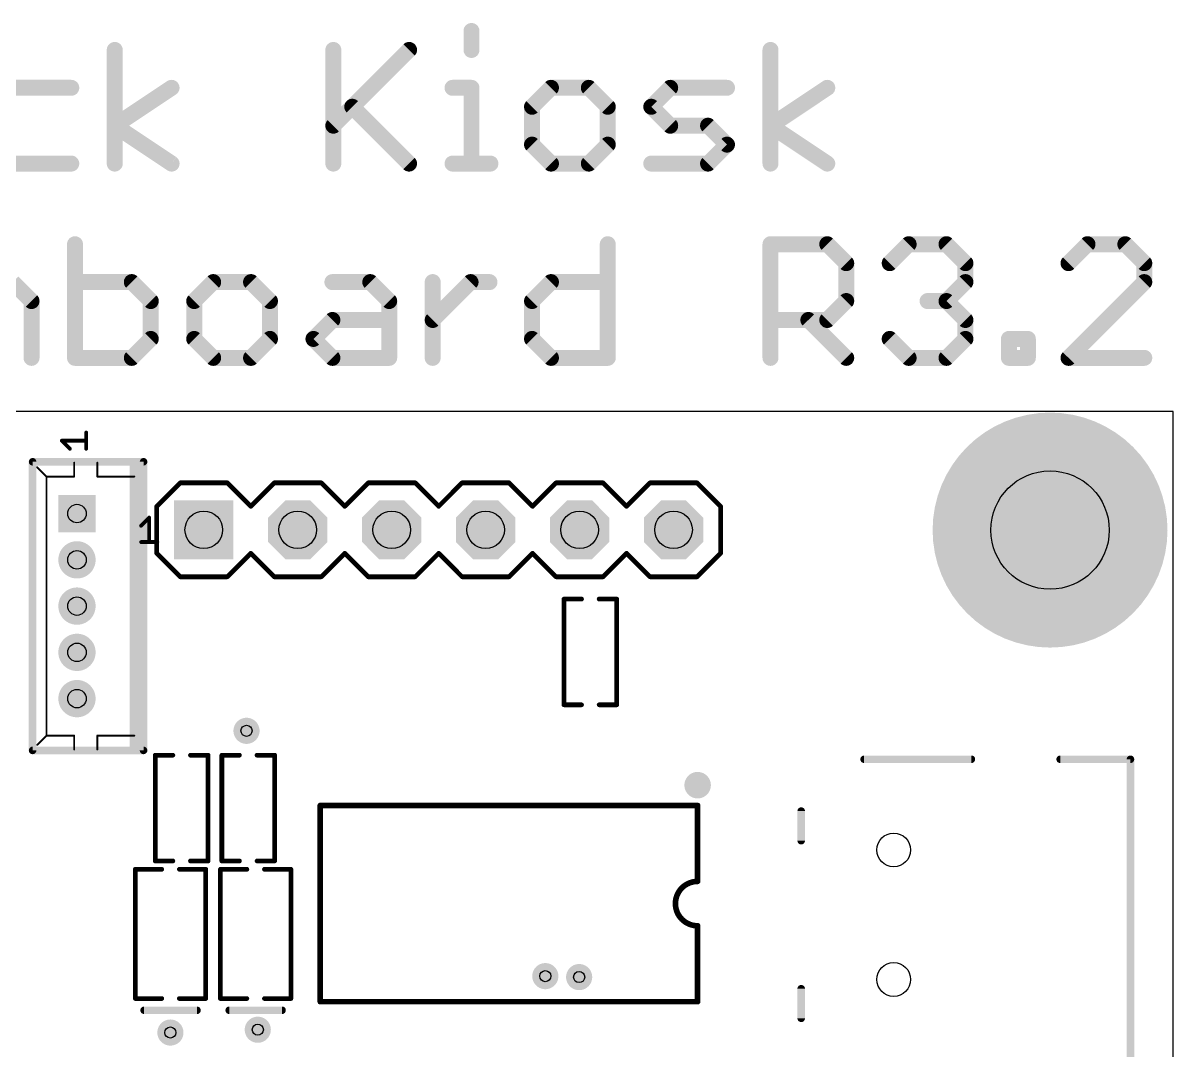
# Model space of a CAD drawing. Extents: x -132 to 146, y -142 to 112.
# Drawn here: x 114.96 to 146.05, y 84.62 to 112.4 of the extents above; entities that cross this region are included whole.
import ezdxf

# ---------------------------------------------------------------- set-up
doc = ezdxf.new("R2010")
doc.units = 0
for name, color, linetype in [('17', 82, 'CONTINUOUS'), ('18', 82, 'CONTINUOUS'), ('20', 7, 'CONTINUOUS'), ('21', 253, 'CONTINUOUS'), ('44', 253, 'CONTINUOUS')]:
    doc.layers.add(name, color=color, linetype=linetype)

# ---------------------------------------------------------------- blocks, each defined once
blk = doc.blocks.new('ROUNDP')
at = {"const_width": 0.5}
blk.add_lwpolyline([(0, -0.25, 1), (0, 0.25, 1), (0, -0.25)], format="xyb", dxfattribs=at)
blk = doc.blocks.new('RECT')
blk.add_solid([(-0.5, -0.5), (0.5, -0.5), (-0.5, 0.5), (0.5, 0.5)])
blk = doc.blocks.new('SQUAREP')
blk.add_solid([(-0.5, -0.5), (0.5, -0.5), (-0.5, 0.5), (0.5, 0.5)])
blk = doc.blocks.new('OCTAGONP')
at = {"const_width": 0.5}
blk.add_lwpolyline([(-0.25, -0.1036), (-0.25, 0.1036), (-0.1036, 0.25), (0.1036, 0.25), (0.25, 0.1036), (0.25, -0.1036), (0.1036, -0.25), (-0.1036, -0.25), (-0.25, -0.1036), (-0.25, 0.1036)], dxfattribs=at)
blk = doc.blocks.new('ROUNDV')
at = {"const_width": 0.5}
blk.add_lwpolyline([(0, -0.25, 1), (0, 0.25, 1), (0, -0.25)], format="xyb", dxfattribs=at)

msp = doc.modelspace()

# ---------------------------------------------------------------- linework, layer by layer
at = {"layer": '20'}
for p, q in [((146.05, 101.9), (0, 101.9)), ((146.05, 0), (146.05, 101.9))]:
    msp.add_line(p, q, dxfattribs=at)
for centre in [(138.5, 90.05), (138.5, 86.55)]:
    msp.add_circle(centre, 0.4572, dxfattribs=at)
at = {"layer": '21'}
for points, const_width in [([(127.0871, 112.1791), (127.0871, 111.6673)], 0.4318), ([(117.4441, 108.5965), (117.4441, 111.6673)], 0.4318), ([(123.3525, 111.6673), (123.3525, 108.5965)], 0.4318), ([(123.3525, 109.6201), (125.3997, 111.6673)], 0.4318), ([(135.1693, 108.5965), (135.1693, 111.6673)], 0.4318), ([(116.2686, 110.6437), (114.7332, 110.6437)], 0.4318), ([(117.4441, 109.6201), (118.9795, 110.6437)], 0.4318), ([(126.5752, 110.6437), (127.0871, 110.6437)], 0.4318), ([(127.0871, 110.6437), (127.0871, 108.5965)], 0.4318), ([(129.2356, 110.6437), (128.7237, 110.1319)], 0.4318), ([(130.2592, 110.6437), (129.2356, 110.6437)], 0.4318), ([(130.771, 110.1319), (130.2592, 110.6437)], 0.4318), ([(131.9465, 110.1319), (132.4583, 110.6437)], 0.4318), ([(132.4583, 110.6437), (133.9937, 110.6437)], 0.4318), ([(135.1693, 109.6201), (136.7047, 110.6437)], 0.4318), ([(123.8643, 110.1319), (125.3997, 108.5965)], 0.4318), ([(128.7237, 110.1319), (128.7237, 109.1083)], 0.4318), ([(130.771, 109.1083), (130.771, 110.1319)], 0.4318), ([(132.4583, 109.6201), (131.9465, 110.1319)], 0.4318), ([(118.9795, 108.5965), (117.4441, 109.6201)], 0.4318), ([(133.4819, 109.6201), (132.4583, 109.6201)], 0.4318), ([(133.9937, 109.1083), (133.4819, 109.6201)], 0.4318), ([(136.7047, 108.5965), (135.1693, 109.6201)], 0.4318), ([(128.7237, 109.1083), (129.2356, 108.5965)], 0.4318), ([(130.2592, 108.5965), (130.771, 109.1083)], 0.4318), ([(133.4819, 108.5965), (133.9937, 109.1083)], 0.4318), ([(114.7332, 108.5965), (116.2686, 108.5965)], 0.4318), ([(126.5752, 108.5965), (127.5989, 108.5965)], 0.4318), ([(129.2356, 108.5965), (130.2592, 108.5965)], 0.4318), ([(131.9465, 108.5965), (133.4819, 108.5965)], 0.4318), ([(116.3699, 106.4173), (116.3699, 103.3465)], 0.4318), ([(130.771, 106.4173), (130.771, 103.3465)], 0.4318), ([(135.1693, 103.3465), (135.1693, 106.4173)], 0.4318), ([(135.1693, 106.4173), (136.7047, 106.4173)], 0.4318), ([(136.7047, 106.4173), (137.2165, 105.9055)], 0.4318), ([(138.392, 105.9055), (138.9038, 106.4173)], 0.4318), ([(138.9038, 106.4173), (139.9274, 106.4173)], 0.4318), ([(139.9274, 106.4173), (140.4392, 105.9055)], 0.4318), ([(143.7379, 106.4173), (143.2261, 105.9055)], 0.4318), ([(144.7615, 106.4173), (143.7379, 106.4173)], 0.4318), ([(145.2733, 105.9055), (144.7615, 106.4173)], 0.4318), ([(137.2165, 105.9055), (137.2165, 104.8819)], 0.4318), ([(140.4392, 105.9055), (140.4392, 105.3937)], 0.4318), ([(145.2733, 105.3937), (145.2733, 105.9055)], 0.4318), ([(114.6825, 105.3937), (115.1943, 104.8819)], 0.4318), ([(117.9053, 105.3937), (116.3699, 105.3937)], 0.4318), ([(118.4171, 104.8819), (117.9053, 105.3937)], 0.4318), ([(120.1044, 105.3937), (119.5926, 104.8819)], 0.4318), ([(121.128, 105.3937), (120.1044, 105.3937)], 0.4318), ([(121.6398, 104.8819), (121.128, 105.3937)], 0.4318), ([(123.3272, 105.3937), (124.3508, 105.3937)], 0.4318), ([(124.3508, 105.3937), (124.8626, 104.8819)], 0.4318), ([(126.0381, 103.3465), (126.0381, 105.3937)], 0.4318), ([(126.0381, 104.3701), (127.0617, 105.3937)], 0.4318), ([(127.0617, 105.3937), (127.5735, 105.3937)], 0.4318), ([(128.7237, 104.8819), (129.2356, 105.3937)], 0.4318), ([(129.2356, 105.3937), (130.771, 105.3937)], 0.4318), ([(140.4392, 105.3937), (139.9274, 104.8819)], 0.4318), ([(143.2261, 103.3465), (145.2733, 105.3937)], 0.4318), ([(115.1943, 104.8819), (115.1943, 103.3465)], 0.4318), ([(118.4171, 103.8583), (118.4171, 104.8819)], 0.4318), ([(119.5926, 104.8819), (119.5926, 103.8583)], 0.4318), ([(121.6398, 103.8583), (121.6398, 104.8819)], 0.4318), ([(124.8626, 104.8819), (124.8626, 103.3465)], 0.4318), ([(128.7237, 103.8583), (128.7237, 104.8819)], 0.4318), ([(137.2165, 104.8819), (136.7047, 104.3701)], 0.4318), ([(139.9274, 104.8819), (139.4156, 104.8819)], 0.4318), ([(139.9274, 104.8819), (140.4392, 104.3701)], 0.4318), ([(122.8154, 103.8583), (123.3272, 104.3701)], 0.4318), ([(123.3272, 104.3701), (124.8626, 104.3701)], 0.4318), ([(136.7047, 104.3701), (135.1693, 104.3701)], 0.4318), ([(136.1929, 104.3701), (137.2165, 103.3465)], 0.4318), ([(140.4392, 104.3701), (140.4392, 103.8583)], 0.4318), ([(117.9053, 103.3465), (118.4171, 103.8583)], 0.4318), ([(119.5926, 103.8583), (120.1044, 103.3465)], 0.4318), ([(121.128, 103.3465), (121.6398, 103.8583)], 0.4318), ([(123.3272, 103.3465), (122.8154, 103.8583)], 0.4318), ([(129.2356, 103.3465), (128.7237, 103.8583)], 0.4318), ([(138.9038, 103.3465), (138.392, 103.8583)], 0.4318), ([(140.4392, 103.8583), (139.9274, 103.3465)], 0.4318), ([(141.6148, 103.3465), (141.6148, 103.8583)], 0.4318), ([(141.6148, 103.8583), (142.1266, 103.8583)], 0.4318), ([(142.1266, 103.8583), (142.1266, 103.3465)], 0.4318), ([(116.3699, 103.3465), (117.9053, 103.3465)], 0.4318), ([(120.1044, 103.3465), (121.128, 103.3465)], 0.4318), ([(124.8626, 103.3465), (123.3272, 103.3465)], 0.4318), ([(130.771, 103.3465), (129.2356, 103.3465)], 0.4318), ([(139.9274, 103.3465), (138.9038, 103.3465)], 0.4318), ([(142.1266, 103.3465), (141.6148, 103.3465)], 0.4318), ([(145.2733, 103.3465), (143.2261, 103.3465)], 0.4318), ([(116.672, 100.8896), (116.672, 101.3302)], 0.1016), ([(116.2314, 100.8896), (116.011, 101.1099)], 0.1016), ([(116.011, 101.1099), (116.672, 101.1099)], 0.1016), ([(118.2228, 100.5388), (115.2228, 100.5388)], 0.2032), ([(115.2228, 100.5388), (115.2228, 92.7388)], 0.2032), ([(115.5978, 100.1388), (115.3478, 100.3888)], 0.0508), ([(116.3478, 100.1388), (116.3478, 100.5138)], 0.0508), ([(116.9728, 100.1388), (116.9728, 100.5138)], 0.0508), ([(118.2228, 92.7388), (118.2228, 100.5388)], 0.2032), ([(115.5978, 93.1388), (115.5978, 100.1388)], 0.0508), ([(115.5978, 100.1388), (116.3478, 100.1388)], 0.0508), ([(116.9728, 100.1388), (117.9728, 100.1388)], 0.0508), ([(119.215, 99.97), (118.58, 99.335)], 0.127), ([(119.215, 99.97), (120.485, 99.97)], 0.127), ([(120.485, 99.97), (121.12, 99.335)], 0.127), ([(121.12, 99.335), (121.755, 99.97)], 0.127), ([(121.755, 99.97), (123.025, 99.97)], 0.127), ([(123.025, 99.97), (123.66, 99.335)], 0.127), ([(123.66, 99.335), (124.295, 99.97)], 0.127), ([(124.295, 99.97), (125.565, 99.97)], 0.127), ([(125.565, 99.97), (126.2, 99.335)], 0.127), ([(126.835, 99.97), (126.2, 99.335)], 0.127), ([(126.835, 99.97), (128.105, 99.97)], 0.127), ([(128.105, 99.97), (128.74, 99.335)], 0.127), ([(128.74, 99.335), (129.375, 99.97)], 0.127), ([(129.375, 99.97), (130.645, 99.97)], 0.127), ([(130.645, 99.97), (131.28, 99.335)], 0.127), ([(131.28, 99.335), (131.915, 99.97)], 0.127), ([(131.915, 99.97), (133.185, 99.97)], 0.127), ([(133.185, 99.97), (133.82, 99.335)], 0.127), ([(118.58, 99.335), (118.58, 98.065)], 0.127), ([(133.82, 99.335), (133.82, 98.065)], 0.127), ([(118.1546, 98.8104), (118.3749, 99.0308)], 0.1016), ([(118.3749, 99.0308), (118.3749, 98.3698)], 0.1016), ([(118.1546, 98.3698), (118.5952, 98.3698)], 0.1016), ([(118.58, 98.065), (119.215, 97.43)], 0.127), ([(121.12, 98.065), (120.485, 97.43)], 0.127), ([(121.755, 97.43), (121.12, 98.065)], 0.127), ([(123.66, 98.065), (123.025, 97.43)], 0.127), ([(124.295, 97.43), (123.66, 98.065)], 0.127), ([(126.2, 98.065), (125.565, 97.43)], 0.127), ([(126.2, 98.065), (126.835, 97.43)], 0.127), ([(128.74, 98.065), (128.105, 97.43)], 0.127), ([(129.375, 97.43), (128.74, 98.065)], 0.127), ([(131.28, 98.065), (130.645, 97.43)], 0.127), ([(131.915, 97.43), (131.28, 98.065)], 0.127), ([(133.82, 98.065), (133.185, 97.43)], 0.127), ([(120.485, 97.43), (119.215, 97.43)], 0.127), ([(123.025, 97.43), (121.755, 97.43)], 0.127), ([(125.565, 97.43), (124.295, 97.43)], 0.127), ([(128.105, 97.43), (126.835, 97.43)], 0.127), ([(130.645, 97.43), (129.375, 97.43)], 0.127), ([(133.185, 97.43), (131.915, 97.43)], 0.127), ([(130.0619, 96.8288), (129.5856, 96.8288)], 0.127), ([(129.5856, 96.8288), (129.5856, 93.9712)], 0.127), ([(130.5381, 96.8288), (131.0144, 96.8288)], 0.127), ([(131.0144, 96.8288), (131.0144, 93.9712)], 0.127), ([(129.5856, 93.9712), (130.0619, 93.9712)], 0.127), ([(131.0144, 93.9712), (130.5381, 93.9712)], 0.127), ([(115.5978, 93.1388), (115.3478, 92.8888)], 0.0508), ([(116.3478, 93.1388), (115.5978, 93.1388)], 0.0508), ([(116.3478, 92.7638), (116.3478, 93.1388)], 0.0508), ([(116.9728, 92.7638), (116.9728, 93.1388)], 0.0508), ([(116.9728, 93.1388), (117.9728, 93.1388)], 0.0508), ([(115.2228, 92.7388), (118.2228, 92.7388)], 0.2032), ([(118.5382, 89.752), (118.5382, 92.6096)], 0.127), ([(118.5382, 92.6096), (119.0145, 92.6096)], 0.127), ([(119.967, 92.6096), (119.4907, 92.6096)], 0.127), ([(119.967, 89.752), (119.967, 92.6096)], 0.127), ([(120.3382, 89.752), (120.3382, 92.6096)], 0.127), ([(120.3382, 92.6096), (120.8145, 92.6096)], 0.127), ([(121.767, 92.6096), (121.2907, 92.6096)], 0.127), ([(121.767, 89.752), (121.767, 92.6096)], 0.127), ([(140.6, 92.5), (137.7, 92.5)], 0.2032), ([(144.9, 92.5), (143, 92.5)], 0.2032), ([(144.9, 84.1), (144.9, 92.5)], 0.2032), ([(123, 85.95), (123, 91.25)], 0.1524), ([(123, 91.25), (133.2, 91.25)], 0.1524), ([(133.2, 91.25), (133.2, 89.2)], 0.1524), ([(136, 91.1), (136, 90.3)], 0.2032), ([(118, 86.0345), (118.0001, 89.527)], 0.127), ([(118.0001, 89.527), (118.7145, 89.527)], 0.127), ([(119.0145, 89.752), (118.5382, 89.752)], 0.127), ([(119.1907, 89.5271), (119.9051, 89.5271)], 0.127), ([(119.4907, 89.752), (119.967, 89.752)], 0.127), ([(119.9051, 89.5271), (119.9051, 86.0345)], 0.127), ([(120.3, 86.0345), (120.3001, 89.527)], 0.127), ([(120.3001, 89.527), (121.0145, 89.527)], 0.127), ([(120.8145, 89.752), (120.3382, 89.752)], 0.127), ([(121.2907, 89.752), (121.767, 89.752)], 0.127), ([(121.4907, 89.5271), (122.2051, 89.5271)], 0.127), ([(122.2051, 89.5271), (122.2051, 86.0345)], 0.127), ([(133.2, 88), (133.2, 85.95)], 0.1524), ([(136, 86.3), (136, 85.5)], 0.2032), ([(118.7145, 86.0345), (118, 86.0345)], 0.127), ([(118.2382, 85.717), (119.667, 85.717)], 0.2032), ([(119.9051, 86.0345), (119.1907, 86.0345)], 0.127), ([(121.0145, 86.0345), (120.3, 86.0345)], 0.127), ([(120.5382, 85.717), (121.967, 85.717)], 0.2032), ([(122.2051, 86.0345), (121.4907, 86.0345)], 0.127), ([(133.2, 85.95), (123, 85.95)], 0.1524)]:
    msp.add_lwpolyline(points, dxfattribs=dict(at, const_width=const_width))
for points, const_width in [([(127.195, 112.1791, 1), (126.9791, 112.1791)], 0.2159), ([(117.5521, 111.6673, 1), (117.3362, 111.6673)], 0.2159), ([(123.4604, 111.6673, 1), (123.2445, 111.6673)], 0.2159), ([(125.476, 111.591, 1), (125.3234, 111.7437)], 0.2159), ([(126.9791, 111.6673, 1), (127.195, 111.6673)], 0.2159), ([(135.2772, 111.6673, 1), (135.0613, 111.6673)], 0.2159), ([(116.2686, 110.5358, 1), (116.2686, 110.7517)], 0.2159), ([(119.0394, 110.5539, 1), (118.9196, 110.7335)], 0.2159), ([(126.5752, 110.7517, 1), (126.5752, 110.5358)], 0.2159), ([(127.195, 110.6437, 1), (126.9791, 110.6437)], 0.2159), ([(127.0871, 110.5358, 1), (127.0871, 110.7517)], 0.2159), ([(129.2356, 110.7517, 1), (129.2356, 110.5358)], 0.2159), ([(129.3119, 110.5674, 1), (129.1592, 110.72)], 0.2159), ([(130.3355, 110.72, 1), (130.1828, 110.5674)], 0.2159), ([(130.2592, 110.5358, 1), (130.2592, 110.7517)], 0.2159), ([(132.4583, 110.7517, 1), (132.4583, 110.5358)], 0.2159), ([(132.5346, 110.5674, 1), (132.382, 110.72)], 0.2159), ([(133.9937, 110.5358, 1), (133.9937, 110.7517)], 0.2159), ([(136.7645, 110.5539, 1), (136.6448, 110.7335)], 0.2159), ([(123.9406, 110.2082, 1), (123.788, 110.0556)], 0.2159), ([(128.8317, 110.1319, 1), (128.6158, 110.1319)], 0.2159), ([(128.6474, 110.2082, 1), (128.8001, 110.0556)], 0.2159), ([(130.8789, 110.1319, 1), (130.663, 110.1319)], 0.2159), ([(130.6946, 110.0556, 1), (130.8473, 110.2082)], 0.2159), ([(132.0228, 110.2082, 1), (131.8702, 110.0556)], 0.2159), ([(131.8702, 110.2082, 1), (132.0228, 110.0556)], 0.2159), ([(117.504, 109.7099, 1), (117.3842, 109.5303)], 0.2159), ([(117.3842, 109.7099, 1), (117.504, 109.5303)], 0.2159), ([(123.2762, 109.6964, 1), (123.4288, 109.5438)], 0.2159), ([(132.4583, 109.7281, 1), (132.4583, 109.5122)], 0.2159), ([(132.382, 109.5438, 1), (132.5346, 109.6964)], 0.2159), ([(133.5582, 109.6964, 1), (133.4056, 109.5438)], 0.2159), ([(133.4819, 109.5122, 1), (133.4819, 109.7281)], 0.2159), ([(135.2291, 109.7099, 1), (135.1094, 109.5303)], 0.2159), ([(135.1094, 109.7099, 1), (135.2291, 109.5303)], 0.2159), ([(128.6158, 109.1083, 1), (128.8317, 109.1083)], 0.2159), ([(128.8001, 109.1846, 1), (128.6474, 109.032)], 0.2159), ([(130.663, 109.1083, 1), (130.8789, 109.1083)], 0.2159), ([(130.8473, 109.032, 1), (130.6946, 109.1846)], 0.2159), ([(134.07, 109.032, 1), (133.9174, 109.1846)], 0.2159), ([(133.9174, 109.032, 1), (134.07, 109.1846)], 0.2159), ([(116.2686, 108.4886, 1), (116.2686, 108.7045)], 0.2159), ([(126.5752, 108.7045, 1), (126.5752, 108.4886)], 0.2159), ([(127.5989, 108.4886, 1), (127.5989, 108.7045)], 0.2159), ([(129.2356, 108.7045, 1), (129.2356, 108.4886)], 0.2159), ([(130.2592, 108.4886, 1), (130.2592, 108.7045)], 0.2159), ([(131.9465, 108.7045, 1), (131.9465, 108.4886)], 0.2159), ([(133.4819, 108.4886, 1), (133.4819, 108.7045)], 0.2159), ([(117.3362, 108.5965, 1), (117.5521, 108.5965)], 0.2159), ([(118.9196, 108.5067, 1), (119.0394, 108.6863)], 0.2159), ([(123.2445, 108.5965, 1), (123.4604, 108.5965)], 0.2159), ([(125.3234, 108.5202, 1), (125.476, 108.6728)], 0.2159), ([(126.9791, 108.5965, 1), (127.195, 108.5965)], 0.2159), ([(129.1592, 108.5202, 1), (129.3119, 108.6728)], 0.2159), ([(130.1828, 108.6728, 1), (130.3355, 108.5202)], 0.2159), ([(133.4056, 108.6728, 1), (133.5582, 108.5202)], 0.2159), ([(135.0613, 108.5965, 1), (135.2772, 108.5965)], 0.2159), ([(136.6448, 108.5067, 1), (136.7645, 108.6863)], 0.2159), ([(116.4778, 106.4173, 1), (116.2619, 106.4173)], 0.2159), ([(130.8789, 106.4173, 1), (130.663, 106.4173)], 0.2159), ([(135.2772, 106.4173, 1), (135.0613, 106.4173)], 0.2159), ([(135.1693, 106.5253, 1), (135.1693, 106.3094)], 0.2159), ([(136.781, 106.4937, 1), (136.6283, 106.341)], 0.2159), ([(136.7047, 106.3094, 1), (136.7047, 106.5253)], 0.2159), ([(138.9038, 106.5253, 1), (138.9038, 106.3094)], 0.2159), ([(138.9801, 106.341, 1), (138.8275, 106.4937)], 0.2159), ([(140.0037, 106.4937, 1), (139.8511, 106.341)], 0.2159), ([(139.9274, 106.3094, 1), (139.9274, 106.5253)], 0.2159), ([(143.7379, 106.5253, 1), (143.7379, 106.3094)], 0.2159), ([(143.8143, 106.341, 1), (143.6616, 106.4937)], 0.2159), ([(144.8379, 106.4937, 1), (144.6852, 106.341)], 0.2159), ([(144.7615, 106.3094, 1), (144.7615, 106.5253)], 0.2159), ([(137.3244, 105.9055, 1), (137.1085, 105.9055)], 0.2159), ([(137.1401, 105.8292, 1), (137.2928, 105.9819)], 0.2159), ([(138.3157, 105.9819, 1), (138.4683, 105.8292)], 0.2159), ([(140.5472, 105.9055, 1), (140.3313, 105.9055)], 0.2159), ([(140.3629, 105.8292, 1), (140.5156, 105.9819)], 0.2159), ([(143.1498, 105.9819, 1), (143.3025, 105.8292)], 0.2159), ([(145.3813, 105.9055, 1), (145.1654, 105.9055)], 0.2159), ([(145.197, 105.8292, 1), (145.3497, 105.9819)], 0.2159), ([(116.3699, 105.5017, 1), (116.3699, 105.2858)], 0.2159), ([(117.9816, 105.47, 1), (117.8289, 105.3174)], 0.2159), ([(117.9053, 105.2858, 1), (117.9053, 105.5017)], 0.2159), ([(120.1044, 105.5017, 1), (120.1044, 105.2858)], 0.2159), ([(120.1807, 105.3174, 1), (120.0281, 105.47)], 0.2159), ([(121.2044, 105.47, 1), (121.0517, 105.3174)], 0.2159), ([(121.128, 105.2858, 1), (121.128, 105.5017)], 0.2159), ([(123.3272, 105.5017, 1), (123.3272, 105.2858)], 0.2159), ([(124.4271, 105.47, 1), (124.2744, 105.3174)], 0.2159), ([(124.3508, 105.2858, 1), (124.3508, 105.5017)], 0.2159), ([(126.1461, 105.3937, 1), (125.9302, 105.3937)], 0.2159), ([(127.0617, 105.5017, 1), (127.0617, 105.2858)], 0.2159), ([(127.1381, 105.3174, 1), (126.9854, 105.47)], 0.2159), ([(127.5735, 105.2858, 1), (127.5735, 105.5017)], 0.2159), ([(129.2356, 105.5017, 1), (129.2356, 105.2858)], 0.2159), ([(129.3119, 105.3174, 1), (129.1592, 105.47)], 0.2159), ([(130.771, 105.2858, 1), (130.771, 105.5017)], 0.2159), ([(140.3313, 105.3937, 1), (140.5472, 105.3937)], 0.2159), ([(140.5156, 105.3174, 1), (140.3629, 105.47)], 0.2159), ([(145.1654, 105.3937, 1), (145.3813, 105.3937)], 0.2159), ([(145.3497, 105.3174, 1), (145.197, 105.47)], 0.2159), ([(115.3023, 104.8819, 1), (115.0864, 104.8819)], 0.2159), ([(118.525, 104.8819, 1), (118.3091, 104.8819)], 0.2159), ([(119.7006, 104.8819, 1), (119.4847, 104.8819)], 0.2159), ([(121.7478, 104.8819, 1), (121.5319, 104.8819)], 0.2159), ([(124.9705, 104.8819, 1), (124.7546, 104.8819)], 0.2159), ([(128.8317, 104.8819, 1), (128.6158, 104.8819)], 0.2159), ([(137.2928, 104.8056, 1), (137.1401, 104.9582)], 0.2159), ([(139.4156, 104.9899, 1), (139.4156, 104.774)], 0.2159), ([(140.0037, 104.9582, 1), (139.8511, 104.8056)], 0.2159), ([(139.9274, 104.774, 1), (139.9274, 104.9899)], 0.2159), ([(115.118, 104.8056, 1), (115.2707, 104.9582)], 0.2159), ([(118.3407, 104.8056, 1), (118.4934, 104.9582)], 0.2159), ([(119.5163, 104.9582, 1), (119.6689, 104.8056)], 0.2159), ([(121.5635, 104.8056, 1), (121.7162, 104.9582)], 0.2159), ([(124.7862, 104.8056, 1), (124.9389, 104.9582)], 0.2159), ([(128.6474, 104.9582, 1), (128.8001, 104.8056)], 0.2159), ([(137.1085, 104.8819, 1), (137.3244, 104.8819)], 0.2159), ([(139.8511, 104.9582, 1), (140.0037, 104.8056)], 0.2159), ([(123.3272, 104.4781, 1), (123.3272, 104.2622)], 0.2159), ([(123.4035, 104.2938, 1), (123.2508, 104.4464)], 0.2159), ([(124.8626, 104.2622, 1), (124.8626, 104.4781)], 0.2159), ([(125.9618, 104.4464, 1), (126.1145, 104.2938)], 0.2159), ([(135.1693, 104.4781, 1), (135.1693, 104.2622)], 0.2159), ([(136.2692, 104.4464, 1), (136.1165, 104.2938)], 0.2159), ([(136.6283, 104.4464, 1), (136.781, 104.2938)], 0.2159), ([(136.7047, 104.2622, 1), (136.7047, 104.4781)], 0.2159), ([(140.5472, 104.3701, 1), (140.3313, 104.3701)], 0.2159), ([(140.3629, 104.2938, 1), (140.5156, 104.4464)], 0.2159), ([(118.3091, 103.8583, 1), (118.525, 103.8583)], 0.2159), ([(118.4934, 103.782, 1), (118.3407, 103.9346)], 0.2159), ([(119.6689, 103.9346, 1), (119.5163, 103.782)], 0.2159), ([(119.4847, 103.8583, 1), (119.7006, 103.8583)], 0.2159), ([(121.5319, 103.8583, 1), (121.7478, 103.8583)], 0.2159), ([(121.7162, 103.782, 1), (121.5635, 103.9346)], 0.2159), ([(122.8917, 103.9346, 1), (122.739, 103.782)], 0.2159), ([(122.739, 103.9346, 1), (122.8917, 103.782)], 0.2159), ([(128.6158, 103.8583, 1), (128.8317, 103.8583)], 0.2159), ([(128.8001, 103.9346, 1), (128.6474, 103.782)], 0.2159), ([(138.4683, 103.9346, 1), (138.3157, 103.782)], 0.2159), ([(140.3313, 103.8583, 1), (140.5472, 103.8583)], 0.2159), ([(140.5156, 103.782, 1), (140.3629, 103.9346)], 0.2159), ([(141.6148, 103.9663, 1), (141.6148, 103.7504)], 0.2159), ([(141.7227, 103.8583, 1), (141.5068, 103.8583)], 0.2159), ([(142.2345, 103.8583, 1), (142.0186, 103.8583)], 0.2159), ([(142.1266, 103.7504, 1), (142.1266, 103.9663)], 0.2159), ([(116.3699, 103.4545, 1), (116.3699, 103.2386)], 0.2159), ([(117.8289, 103.4228, 1), (117.9816, 103.2702)], 0.2159), ([(117.9053, 103.2386, 1), (117.9053, 103.4545)], 0.2159), ([(120.1044, 103.4545, 1), (120.1044, 103.2386)], 0.2159), ([(120.0281, 103.2702, 1), (120.1807, 103.4228)], 0.2159), ([(121.0517, 103.4228, 1), (121.2044, 103.2702)], 0.2159), ([(121.128, 103.2386, 1), (121.128, 103.4545)], 0.2159), ([(123.3272, 103.4545, 1), (123.3272, 103.2386)], 0.2159), ([(123.2508, 103.2702, 1), (123.4035, 103.4228)], 0.2159), ([(124.8626, 103.2386, 1), (124.8626, 103.4545)], 0.2159), ([(129.2356, 103.4545, 1), (129.2356, 103.2386)], 0.2159), ([(129.1592, 103.2702, 1), (129.3119, 103.4228)], 0.2159), ([(130.771, 103.2386, 1), (130.771, 103.4545)], 0.2159), ([(137.1401, 103.2702, 1), (137.2928, 103.4228)], 0.2159), ([(138.9038, 103.4545, 1), (138.9038, 103.2386)], 0.2159), ([(138.8275, 103.2702, 1), (138.9801, 103.4228)], 0.2159), ([(139.8511, 103.4228, 1), (140.0037, 103.2702)], 0.2159), ([(139.9274, 103.2386, 1), (139.9274, 103.4545)], 0.2159), ([(141.6148, 103.4545, 1), (141.6148, 103.2386)], 0.2159), ([(142.1266, 103.2386, 1), (142.1266, 103.4545)], 0.2159), ([(143.2261, 103.4545, 1), (143.2261, 103.2386)], 0.2159), ([(143.1498, 103.4228, 1), (143.3025, 103.2702)], 0.2159), ([(145.2733, 103.2386, 1), (145.2733, 103.4545)], 0.2159), ([(115.0864, 103.3465, 1), (115.3023, 103.3465)], 0.2159), ([(116.2619, 103.3465, 1), (116.4778, 103.3465)], 0.2159), ([(124.7546, 103.3465, 1), (124.9705, 103.3465)], 0.2159), ([(125.9302, 103.3465, 1), (126.1461, 103.3465)], 0.2159), ([(130.663, 103.3465, 1), (130.8789, 103.3465)], 0.2159), ([(135.0613, 103.3465, 1), (135.2772, 103.3465)], 0.2159), ([(141.5068, 103.3465, 1), (141.7227, 103.3465)], 0.2159), ([(142.0186, 103.3465, 1), (142.2345, 103.3465)], 0.2159), ([(116.6974, 101.3302, 1), (116.6466, 101.3302)], 0.0508), ([(116.011, 101.1353, 1), (116.011, 101.0845)], 0.0508), ([(116.029, 101.1279, 1), (115.9931, 101.092)], 0.0508), ([(116.672, 101.0845, 1), (116.672, 101.1353)], 0.0508), ([(116.2134, 100.8716, 1), (116.2493, 100.9076)], 0.0508), ([(116.6466, 100.8896, 1), (116.6974, 100.8896)], 0.0508), ([(115.2228, 100.5896, 1), (115.2228, 100.488)], 0.1016), ([(115.2736, 100.5388, 1), (115.172, 100.5388)], 0.1016), ([(115.3568, 100.3978, 1), (115.3388, 100.3798)], 0.0254), ([(116.3605, 100.5138, 1), (116.3351, 100.5138)], 0.0254), ([(116.9855, 100.5138, 1), (116.9601, 100.5138)], 0.0254), ([(118.2736, 100.5388, 1), (118.172, 100.5388)], 0.1016), ([(118.2228, 100.488, 1), (118.2228, 100.5896)], 0.1016), ([(115.6105, 100.1388, 1), (115.5851, 100.1388)], 0.0254), ([(115.5978, 100.1515, 1), (115.5978, 100.1261)], 0.0254), ([(115.5888, 100.1298, 1), (115.6068, 100.1478)], 0.0254), ([(116.3351, 100.1388, 1), (116.3605, 100.1388)], 0.0254), ([(116.3478, 100.1261, 1), (116.3478, 100.1515)], 0.0254), ([(116.9728, 100.1515, 1), (116.9728, 100.1261)], 0.0254), ([(116.9601, 100.1388, 1), (116.9855, 100.1388)], 0.0254), ([(117.9728, 100.1261, 1), (117.9728, 100.1515)], 0.0254), ([(119.215, 100.0018, 1), (119.215, 99.9382)], 0.0635), ([(119.2375, 99.9475, 1), (119.1925, 99.9925)], 0.0635), ([(120.5075, 99.9925, 1), (120.4625, 99.9475)], 0.0635), ([(120.485, 99.9382, 1), (120.485, 100.0018)], 0.0635), ([(121.755, 100.0018, 1), (121.755, 99.9382)], 0.0635), ([(121.7775, 99.9475, 1), (121.7325, 99.9925)], 0.0635), ([(123.0475, 99.9925, 1), (123.0025, 99.9475)], 0.0635), ([(123.025, 99.9382, 1), (123.025, 100.0018)], 0.0635), ([(124.295, 100.0018, 1), (124.295, 99.9382)], 0.0635), ([(124.3175, 99.9475, 1), (124.2725, 99.9925)], 0.0635), ([(125.5875, 99.9925, 1), (125.5425, 99.9475)], 0.0635), ([(125.565, 99.9382, 1), (125.565, 100.0018)], 0.0635), ([(126.835, 100.0018, 1), (126.835, 99.9382)], 0.0635), ([(126.8575, 99.9475, 1), (126.8125, 99.9925)], 0.0635), ([(128.1275, 99.9925, 1), (128.0825, 99.9475)], 0.0635), ([(128.105, 99.9382, 1), (128.105, 100.0018)], 0.0635), ([(129.375, 100.0018, 1), (129.375, 99.9382)], 0.0635), ([(129.3975, 99.9475, 1), (129.3525, 99.9925)], 0.0635), ([(130.6675, 99.9925, 1), (130.6225, 99.9475)], 0.0635), ([(130.645, 99.9382, 1), (130.645, 100.0018)], 0.0635), ([(131.915, 100.0018, 1), (131.915, 99.9382)], 0.0635), ([(131.9375, 99.9475, 1), (131.8925, 99.9925)], 0.0635), ([(133.2075, 99.9925, 1), (133.1625, 99.9475)], 0.0635), ([(133.185, 99.9382, 1), (133.185, 100.0018)], 0.0635), ([(118.5575, 99.3575, 1), (118.6025, 99.3125)], 0.0635), ([(118.6118, 99.335, 1), (118.5483, 99.335)], 0.0635), ([(121.0975, 99.3575, 1), (121.1425, 99.3125)], 0.0635), ([(121.0975, 99.3125, 1), (121.1425, 99.3575)], 0.0635), ([(123.6375, 99.3575, 1), (123.6825, 99.3125)], 0.0635), ([(123.6375, 99.3125, 1), (123.6825, 99.3575)], 0.0635), ([(126.1775, 99.3575, 1), (126.2225, 99.3125)], 0.0635), ([(126.1775, 99.3125, 1), (126.2225, 99.3575)], 0.0635), ([(128.7175, 99.3575, 1), (128.7625, 99.3125)], 0.0635), ([(128.7175, 99.3125, 1), (128.7625, 99.3575)], 0.0635), ([(131.2575, 99.3575, 1), (131.3025, 99.3125)], 0.0635), ([(131.2575, 99.3125, 1), (131.3025, 99.3575)], 0.0635), ([(133.8517, 99.335, 1), (133.7883, 99.335)], 0.0635), ([(133.7975, 99.3125, 1), (133.8425, 99.3575)], 0.0635), ([(118.4003, 99.0308, 1), (118.3495, 99.0308)], 0.0508), ([(118.3929, 99.0128, 1), (118.357, 99.0487)], 0.0508), ([(118.1366, 98.8284, 1), (118.1726, 98.7925)], 0.0508), ([(118.1546, 98.3952, 1), (118.1546, 98.3444)], 0.0508), ([(118.3495, 98.3698, 1), (118.4003, 98.3698)], 0.0508), ([(118.5952, 98.3444, 1), (118.5952, 98.3952)], 0.0508), ([(118.6025, 98.0875, 1), (118.5575, 98.0425)], 0.0635), ([(118.5483, 98.065, 1), (118.6118, 98.065)], 0.0635), ([(121.1425, 98.0875, 1), (121.0975, 98.0425)], 0.0635), ([(121.1425, 98.0425, 1), (121.0975, 98.0875)], 0.0635), ([(123.6825, 98.0875, 1), (123.6375, 98.0425)], 0.0635), ([(123.6825, 98.0425, 1), (123.6375, 98.0875)], 0.0635), ([(126.2225, 98.0875, 1), (126.1775, 98.0425)], 0.0635), ([(126.2225, 98.0425, 1), (126.1775, 98.0875)], 0.0635), ([(128.7625, 98.0875, 1), (128.7175, 98.0425)], 0.0635), ([(128.7625, 98.0425, 1), (128.7175, 98.0875)], 0.0635), ([(131.3025, 98.0875, 1), (131.2575, 98.0425)], 0.0635), ([(131.3025, 98.0425, 1), (131.2575, 98.0875)], 0.0635), ([(133.7883, 98.065, 1), (133.8517, 98.065)], 0.0635), ([(133.8425, 98.0425, 1), (133.7975, 98.0875)], 0.0635), ([(119.215, 97.4618, 1), (119.215, 97.3983)], 0.0635), ([(119.1925, 97.4075, 1), (119.2375, 97.4525)], 0.0635), ([(120.4625, 97.4525, 1), (120.5075, 97.4075)], 0.0635), ([(120.485, 97.3983, 1), (120.485, 97.4618)], 0.0635), ([(121.755, 97.4618, 1), (121.755, 97.3983)], 0.0635), ([(121.7325, 97.4075, 1), (121.7775, 97.4525)], 0.0635), ([(123.0025, 97.4525, 1), (123.0475, 97.4075)], 0.0635), ([(123.025, 97.3983, 1), (123.025, 97.4618)], 0.0635), ([(124.295, 97.4618, 1), (124.295, 97.3983)], 0.0635), ([(124.2725, 97.4075, 1), (124.3175, 97.4525)], 0.0635), ([(125.5425, 97.4525, 1), (125.5875, 97.4075)], 0.0635), ([(125.565, 97.3983, 1), (125.565, 97.4618)], 0.0635), ([(126.835, 97.4618, 1), (126.835, 97.3983)], 0.0635), ([(126.8125, 97.4075, 1), (126.8575, 97.4525)], 0.0635), ([(128.0825, 97.4525, 1), (128.1275, 97.4075)], 0.0635), ([(128.105, 97.3983, 1), (128.105, 97.4618)], 0.0635), ([(129.375, 97.4618, 1), (129.375, 97.3983)], 0.0635), ([(129.3525, 97.4075, 1), (129.3975, 97.4525)], 0.0635), ([(130.6225, 97.4525, 1), (130.6675, 97.4075)], 0.0635), ([(130.645, 97.3983, 1), (130.645, 97.4618)], 0.0635), ([(131.915, 97.4618, 1), (131.915, 97.3983)], 0.0635), ([(131.8925, 97.4075, 1), (131.9375, 97.4525)], 0.0635), ([(133.1625, 97.4525, 1), (133.2075, 97.4075)], 0.0635), ([(133.185, 97.3983, 1), (133.185, 97.4618)], 0.0635), ([(129.5856, 96.8606, 1), (129.5856, 96.797)], 0.0635), ([(129.6173, 96.8288, 1), (129.5539, 96.8288)], 0.0635), ([(130.0619, 96.797, 1), (130.0619, 96.8606)], 0.0635), ([(130.5381, 96.8606, 1), (130.5381, 96.797)], 0.0635), ([(131.0461, 96.8288, 1), (130.9827, 96.8288)], 0.0635), ([(131.0144, 96.797, 1), (131.0144, 96.8606)], 0.0635), ([(129.5856, 94.003, 1), (129.5856, 93.9395)], 0.0635), ([(129.5539, 93.9712, 1), (129.6173, 93.9712)], 0.0635), ([(130.0619, 93.9395, 1), (130.0619, 94.003)], 0.0635), ([(130.5381, 94.003, 1), (130.5381, 93.9395)], 0.0635), ([(130.9827, 93.9712, 1), (131.0461, 93.9712)], 0.0635), ([(131.0144, 93.9395, 1), (131.0144, 94.003)], 0.0635), ([(115.5978, 93.1515, 1), (115.5978, 93.1261)], 0.0254), ([(115.5851, 93.1388, 1), (115.6105, 93.1388)], 0.0254), ([(115.6068, 93.1298, 1), (115.5888, 93.1478)], 0.0254), ([(116.3605, 93.1388, 1), (116.3351, 93.1388)], 0.0254), ([(116.3478, 93.1261, 1), (116.3478, 93.1515)], 0.0254), ([(116.9855, 93.1388, 1), (116.9601, 93.1388)], 0.0254), ([(116.9728, 93.1515, 1), (116.9728, 93.1261)], 0.0254), ([(117.9728, 93.1261, 1), (117.9728, 93.1515)], 0.0254), ([(115.2228, 92.7896, 1), (115.2228, 92.688)], 0.1016), ([(115.172, 92.7388, 1), (115.2736, 92.7388)], 0.1016), ([(115.3388, 92.8978, 1), (115.3568, 92.8798)], 0.0254), ([(116.3351, 92.7638, 1), (116.3605, 92.7638)], 0.0254), ([(116.9601, 92.7638, 1), (116.9855, 92.7638)], 0.0254), ([(118.172, 92.7388, 1), (118.2736, 92.7388)], 0.1016), ([(118.2228, 92.688, 1), (118.2228, 92.7896)], 0.1016), ([(118.5382, 92.6414, 1), (118.5382, 92.5778)], 0.0635), ([(118.57, 92.6096, 1), (118.5065, 92.6096)], 0.0635), ([(119.0145, 92.5778, 1), (119.0145, 92.6414)], 0.0635), ([(119.4907, 92.6414, 1), (119.4907, 92.5778)], 0.0635), ([(119.9988, 92.6096, 1), (119.9352, 92.6096)], 0.0635), ([(119.967, 92.5778, 1), (119.967, 92.6414)], 0.0635), ([(120.37, 92.6096, 1), (120.3064, 92.6096)], 0.0635), ([(120.3382, 92.6414, 1), (120.3382, 92.5778)], 0.0635), ([(120.8145, 92.5778, 1), (120.8145, 92.6414)], 0.0635), ([(121.2907, 92.6414, 1), (121.2907, 92.5778)], 0.0635), ([(121.7988, 92.6096, 1), (121.7353, 92.6096)], 0.0635), ([(121.767, 92.5778, 1), (121.767, 92.6414)], 0.0635), ([(137.7, 92.5508, 1), (137.7, 92.4492)], 0.1016), ([(140.6, 92.4492, 1), (140.6, 92.5508)], 0.1016), ([(143, 92.5508, 1), (143, 92.4492)], 0.1016), ([(144.9508, 92.5, 1), (144.8492, 92.5)], 0.1016), ([(144.9, 92.4492, 1), (144.9, 92.5508)], 0.1016), ([(133.2, 91.6198, 1), (133.2, 91.9802, 1), (133.2, 91.6198)], 0.3556), ([(123.0381, 91.25, 1), (122.9619, 91.25)], 0.0762), ([(123, 91.2881, 1), (123, 91.2119)], 0.0762), ([(133.2381, 91.25, 1), (133.1619, 91.25)], 0.0762), ([(133.2, 91.2119, 1), (133.2, 91.2881)], 0.0762), ([(136.0508, 91.1, 1), (135.9492, 91.1)], 0.1016), ([(135.9492, 90.3, 1), (136.0508, 90.3)], 0.1016), ([(118.0001, 89.5588, 1), (118.0001, 89.4952)], 0.0635), ([(118.0318, 89.527, 1), (117.9684, 89.527)], 0.0635), ([(118.5382, 89.7838, 1), (118.5382, 89.7203)], 0.0635), ([(118.5065, 89.752, 1), (118.57, 89.752)], 0.0635), ([(118.7145, 89.4952, 1), (118.7145, 89.5588)], 0.0635), ([(119.0145, 89.7203, 1), (119.0145, 89.7838)], 0.0635), ([(119.1907, 89.5589, 1), (119.1907, 89.4954)], 0.0635), ([(119.4907, 89.7838, 1), (119.4907, 89.7203)], 0.0635), ([(119.9369, 89.5271, 1), (119.8734, 89.5271)], 0.0635), ([(119.9051, 89.4954, 1), (119.9051, 89.5589)], 0.0635), ([(119.9352, 89.752, 1), (119.9988, 89.752)], 0.0635), ([(119.967, 89.7203, 1), (119.967, 89.7838)], 0.0635), ([(120.3001, 89.5588, 1), (120.3001, 89.4952)], 0.0635), ([(120.3318, 89.527, 1), (120.2684, 89.527)], 0.0635), ([(120.3064, 89.752, 1), (120.37, 89.752)], 0.0635), ([(120.3382, 89.7838, 1), (120.3382, 89.7203)], 0.0635), ([(120.8145, 89.7203, 1), (120.8145, 89.7838)], 0.0635), ([(121.0145, 89.4952, 1), (121.0145, 89.5588)], 0.0635), ([(121.2907, 89.7838, 1), (121.2907, 89.7203)], 0.0635), ([(121.4907, 89.5589, 1), (121.4907, 89.4954)], 0.0635), ([(121.7353, 89.752, 1), (121.7988, 89.752)], 0.0635), ([(121.767, 89.7203, 1), (121.767, 89.7838)], 0.0635), ([(122.2369, 89.5271, 1), (122.1733, 89.5271)], 0.0635), ([(122.2051, 89.4954, 1), (122.2051, 89.5589)], 0.0635), ([(133.2, 89.2, 1), (133.2, 88)], 0.1524), ([(133.1619, 89.2, 1), (133.2381, 89.2)], 0.0762), ([(133.2, 89.1619, 1), (133.2, 89.2381)], 0.0762), ([(133.2381, 88, 1), (133.1619, 88)], 0.0762), ([(133.2, 87.9619, 1), (133.2, 88.0381)], 0.0762), ([(136.0508, 86.3, 1), (135.9492, 86.3)], 0.1016), ([(118, 86.0663, 1), (118, 86.0028)], 0.0635), ([(117.9683, 86.0345, 1), (118.0317, 86.0345)], 0.0635), ([(118.2382, 85.7678, 1), (118.2382, 85.6662)], 0.1016), ([(118.7145, 86.0028, 1), (118.7145, 86.0663)], 0.0635), ([(119.1907, 86.0663, 1), (119.1907, 86.0028)], 0.0635), ([(119.667, 85.6662, 1), (119.667, 85.7678)], 0.1016), ([(119.8734, 86.0345, 1), (119.9369, 86.0345)], 0.0635), ([(119.9051, 86.0028, 1), (119.9051, 86.0663)], 0.0635), ([(120.3, 86.0663, 1), (120.3, 86.0028)], 0.0635), ([(120.2683, 86.0345, 1), (120.3317, 86.0345)], 0.0635), ([(120.5382, 85.7678, 1), (120.5382, 85.6662)], 0.1016), ([(121.0145, 86.0028, 1), (121.0145, 86.0663)], 0.0635), ([(121.4907, 86.0663, 1), (121.4907, 86.0028)], 0.0635), ([(121.967, 85.6662, 1), (121.967, 85.7678)], 0.1016), ([(122.1733, 86.0345, 1), (122.2369, 86.0345)], 0.0635), ([(122.2051, 86.0028, 1), (122.2051, 86.0663)], 0.0635), ([(123, 85.9881, 1), (123, 85.9119)], 0.0762), ([(122.9619, 85.95, 1), (123.0381, 85.95)], 0.0762), ([(133.1619, 85.95, 1), (133.2381, 85.95)], 0.0762), ([(133.2, 85.9119, 1), (133.2, 85.9881)], 0.0762), ([(135.9492, 85.5, 1), (136.0508, 85.5)], 0.1016)]:
    msp.add_lwpolyline(points, format="xyb", dxfattribs=dict(at, const_width=const_width))
at = {"layer": '44'}
for centre, radius in [((142.7265, 98.693), 1.6), ((116.4228, 99.1388), 0.25), ((119.85, 98.7), 0.508), ((122.39, 98.7), 0.508), ((124.93, 98.7), 0.508), ((127.47, 98.7), 0.508), ((130.01, 98.7), 0.508), ((132.55, 98.7), 0.508), ((116.4228, 97.8888), 0.25), ((116.4228, 96.6388), 0.25), ((116.4228, 95.3888), 0.25), ((116.4228, 94.1388), 0.25), ((121.0056, 93.2688), 0.15), ((129.0828, 86.6394), 0.15), ((129.9972, 86.614), 0.15), ((118.9482, 85.1154), 0.15), ((121.3104, 85.1916), 0.15)]:
    msp.add_circle(centre, radius, dxfattribs=at)

# ---------------------------------------------------------------- block references
at = {"layer": '17'}
for name, p, xscale, yscale in [('ROUNDP', (142.7265, 98.693), 6.35, 6.35), ('ROUNDP', (142.7265, 98.693), 6.35, 6.35), ('SQUAREP', (119.85, 98.7), 1.6002, 1.6002), ('SQUAREP', (119.85, 98.7), 1.6002, 1.6002), ('OCTAGONP', (122.39, 98.7), 1.6002, 1.6002), ('OCTAGONP', (122.39, 98.7), 1.6002, 1.6002), ('OCTAGONP', (124.93, 98.7), 1.6002, 1.6002), ('OCTAGONP', (124.93, 98.7), 1.6002, 1.6002), ('OCTAGONP', (127.47, 98.7), 1.6002, 1.6002), ('OCTAGONP', (127.47, 98.7), 1.6002, 1.6002), ('OCTAGONP', (130.01, 98.7), 1.6002, 1.6002), ('OCTAGONP', (130.01, 98.7), 1.6002, 1.6002), ('OCTAGONP', (132.55, 98.7), 1.6002, 1.6002), ('OCTAGONP', (132.55, 98.7), 1.6002, 1.6002)]:
    msp.add_blockref(name, p, dxfattribs=dict(at, xscale=xscale, yscale=yscale))
at = {"layer": '17', "xscale": 1.008, "yscale": 1.008, "rotation": 180}
for name, p in [('SQUAREP', (116.4228, 99.1388)), ('SQUAREP', (116.4228, 99.1388)), ('ROUNDP', (116.4228, 97.8888)), ('ROUNDP', (116.4228, 97.8888)), ('ROUNDP', (116.4228, 96.6388)), ('ROUNDP', (116.4228, 96.6388)), ('ROUNDP', (116.4228, 95.3888)), ('ROUNDP', (116.4228, 95.3888)), ('ROUNDP', (116.4228, 94.1388)), ('ROUNDP', (116.4228, 94.1388))]:
    msp.add_blockref(name, p, dxfattribs=at)
at = {"layer": '18', "xscale": 0.7064, "yscale": 0.7064}
for p in [(121.0056, 93.2688), (129.0828, 86.6394), (129.9972, 86.614), (121.3104, 85.1916), (118.9482, 85.1154)]:
    msp.add_blockref('ROUNDV', p, dxfattribs=at)
at = {"layer": '21', "xscale": 7.75, "yscale": 0.375, "rotation": 90}
msp.add_blockref('RECT', (118.0353, 96.6388), dxfattribs=at)

doc.saveas('drawing.dxf')
